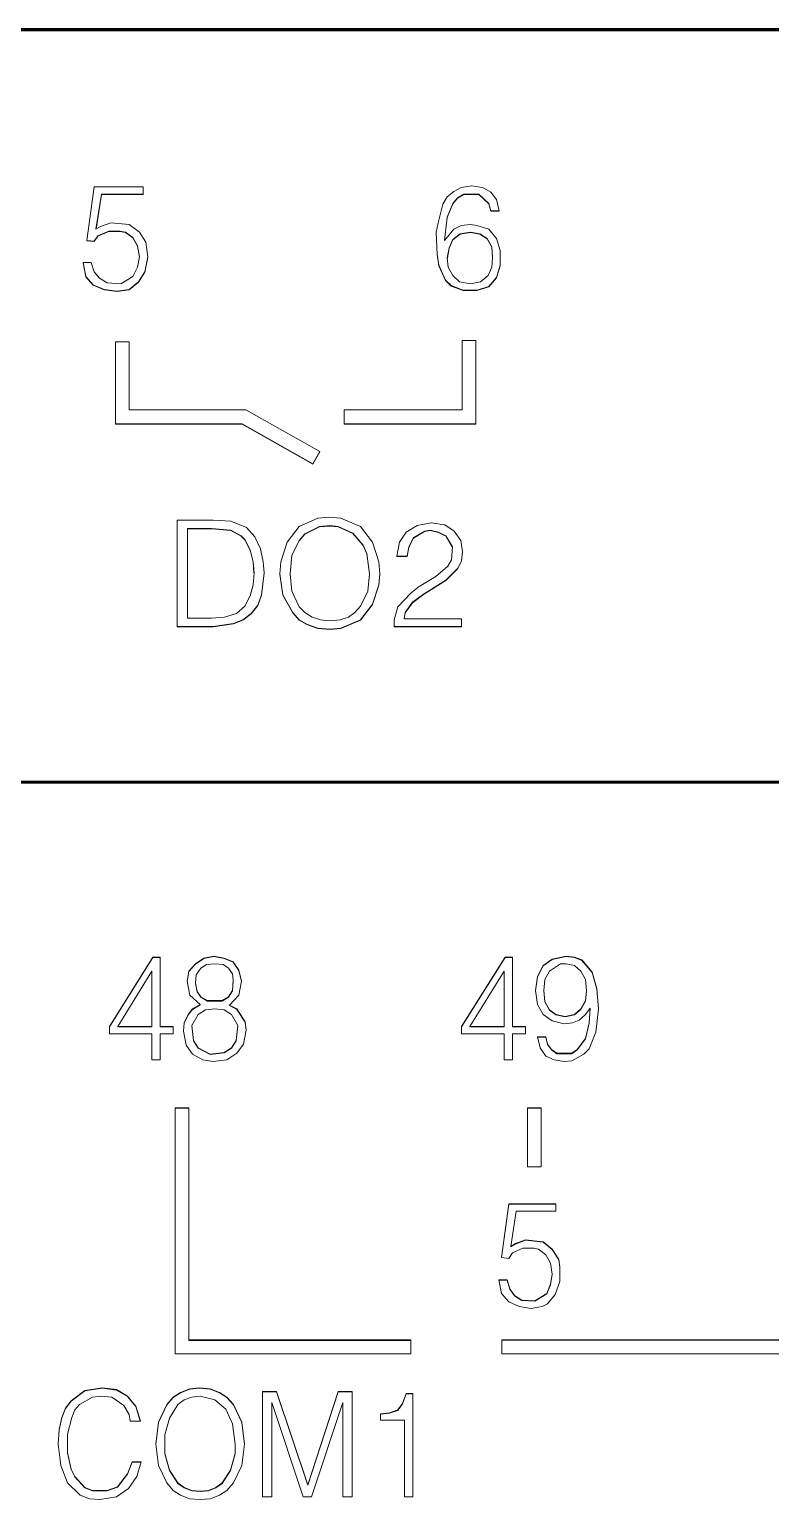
# Model space of a CAD drawing. Header units: millimetres. Extents: x 0 to 53000, y -591 to 24400.
# Drawn here: x 2829.02 to 2839.71, y 2928.66 to 2949.85 of the extents above; entities that cross this region are included whole.
import ezdxf
from ezdxf.enums import TextEntityAlignment as Align

# ---------------------------------------------------------------- set-up
doc = ezdxf.new("R2010")
doc.units = ezdxf.units.MM
doc.linetypes.add('K5LT_BASIC', pattern=[0])
doc.linetypes.add('K5LT_THIN', pattern=[0])
doc.layers.add('Основная', color=7, linetype='Continuous', lineweight=30)
doc.styles.add('текст', font='isocpeui.ttf')

# ---------------------------------------------------------------- blocks, each defined once
blk = doc.blocks.new('Программируемое реле ПР102')
at = {"layer": 'Основная', "linetype": 'K5LT_BASIC', "lineweight": 60}
for p, q in [((116.764, 44.85), (0.236, 44.85)), ((116.764, 44.844), (0.236, 44.844)), ((116.75, 34), (0.25, 34))]:
    blk.add_line(p, q, dxfattribs=at)
at = {"layer": 'Основная', "linetype": 'K5LT_THIN', "lineweight": 18}
for p, q in [((47.22, 42.595), (47.073, 42.569)), ((47.38, 42.569), (47.22, 42.595)), ((41.78, 42.582), (41.673, 41.809)), ((42.487, 42.582), (41.78, 42.582)), ((41.807, 41.969), (41.887, 42.476)), ((41.808, 41.97), (41.887, 42.47)), ((41.887, 42.476), (42.487, 42.476)), ((41.887, 42.47), (41.887, 42.476)), ((41.887, 42.47), (42.487, 42.47)), ((42.487, 42.476), (42.487, 42.582)), ((42.487, 42.47), (42.487, 42.476)), ((46.873, 42.436), (46.807, 42.329)), ((46.967, 42.516), (46.873, 42.436)), ((46.953, 42.342), (47.02, 42.422)), ((46.953, 42.337), (47.02, 42.417)), ((47.073, 42.569), (46.967, 42.516)), ((47.02, 42.422), (47.113, 42.476)), ((47.02, 42.417), (47.113, 42.47)), ((47.02, 42.417), (47.02, 42.422)), ((47.113, 42.47), (47.113, 42.476)), ((47.113, 42.476), (47.327, 42.476)), ((47.113, 42.47), (47.327, 42.47)), ((47.327, 42.47), (47.327, 42.476)), ((47.327, 42.476), (47.473, 42.342)), ((47.327, 42.47), (47.473, 42.337)), ((47.5, 42.502), (47.38, 42.569)), ((47.58, 42.396), (47.5, 42.502)), ((47.62, 42.236), (47.58, 42.396)), ((46.807, 42.329), (46.74, 42.063)), ((46.873, 42.142), (46.953, 42.342)), ((46.873, 42.137), (46.953, 42.337)), ((46.953, 42.337), (46.953, 42.342)), ((47.473, 42.342), (47.5, 42.236)), ((47.473, 42.337), (47.473, 42.342)), ((47.473, 42.337), (47.5, 42.231)), ((47.5, 42.231), (47.5, 42.236)), ((47.5, 42.236), (47.62, 42.236)), ((47.5, 42.231), (47.62, 42.231)), ((47.62, 42.231), (47.62, 42.236)), ((41.873, 42.009), (41.807, 41.969)), ((42.02, 42.063), (41.873, 42.009)), ((42.287, 42.036), (42.02, 42.063)), ((42.433, 41.929), (42.287, 42.036)), ((46.74, 42.063), (46.713, 41.929)), ((46.833, 41.809), (46.873, 42.142)), ((46.967, 41.969), (46.833, 41.809)), ((46.834, 41.81), (46.873, 42.137)), ((46.873, 42.137), (46.873, 42.142)), ((47.073, 42.023), (46.967, 41.969)), ((47.207, 42.036), (47.073, 42.023)), ((47.3, 42.023), (47.207, 42.036)), ((47.473, 41.969), (47.3, 42.023)), ((47.58, 41.836), (47.473, 41.969)), ((41.673, 41.809), (41.78, 41.796)), ((41.673, 41.804), (41.673, 41.809)), ((41.673, 41.804), (41.78, 41.791)), ((41.78, 41.796), (41.833, 41.876)), ((41.78, 41.791), (41.833, 41.871)), ((41.78, 41.791), (41.78, 41.796)), ((41.833, 41.876), (41.993, 41.943)), ((41.833, 41.871), (41.993, 41.937)), ((41.833, 41.871), (41.833, 41.876)), ((41.993, 41.937), (41.993, 41.943)), ((41.993, 41.943), (42.153, 41.943)), ((41.993, 41.937), (42.153, 41.937)), ((42.153, 41.937), (42.153, 41.943)), ((42.153, 41.943), (42.233, 41.929)), ((42.153, 41.937), (42.233, 41.924)), ((42.233, 41.924), (42.233, 41.929)), ((42.233, 41.929), (42.34, 41.849)), ((42.233, 41.924), (42.34, 41.844)), ((42.34, 41.849), (42.407, 41.729)), ((42.34, 41.844), (42.34, 41.849)), ((42.34, 41.844), (42.407, 41.724)), ((42.527, 41.783), (42.433, 41.929)), ((42.553, 41.57), (42.527, 41.783)), ((46.713, 41.929), (46.727, 41.61)), ((46.713, 41.924), (46.713, 41.929)), ((46.713, 41.924), (46.727, 41.604)), ((46.9, 41.703), (46.953, 41.823)), ((46.9, 41.698), (46.953, 41.817)), ((46.953, 41.823), (47.06, 41.903)), ((46.953, 41.817), (47.06, 41.897)), ((46.953, 41.817), (46.953, 41.823)), ((47.06, 41.903), (47.207, 41.929)), ((47.06, 41.897), (47.207, 41.924)), ((47.06, 41.897), (47.06, 41.903)), ((47.207, 41.924), (47.207, 41.929)), ((47.207, 41.929), (47.34, 41.903)), ((47.207, 41.924), (47.34, 41.897)), ((47.34, 41.897), (47.34, 41.903)), ((47.34, 41.903), (47.447, 41.836)), ((47.34, 41.897), (47.447, 41.831)), ((47.447, 41.836), (47.513, 41.716)), ((47.447, 41.831), (47.447, 41.836)), ((47.447, 41.831), (47.513, 41.711)), ((47.633, 41.663), (47.58, 41.836)), ((42.407, 41.724), (42.407, 41.729)), ((42.407, 41.729), (42.433, 41.57)), ((42.407, 41.724), (42.433, 41.567)), ((42.433, 41.57), (42.407, 41.423)), ((42.513, 41.356), (42.553, 41.57)), ((42.513, 41.351), (42.553, 41.564)), ((42.553, 41.564), (42.553, 41.57)), ((46.727, 41.61), (46.753, 41.45)), ((46.727, 41.604), (46.727, 41.61)), ((46.727, 41.604), (46.753, 41.444)), ((46.873, 41.556), (46.9, 41.703)), ((46.887, 41.423), (46.873, 41.556)), ((46.874, 41.553), (46.9, 41.698)), ((46.9, 41.698), (46.9, 41.703)), ((47.513, 41.716), (47.527, 41.556)), ((47.513, 41.711), (47.513, 41.716)), ((47.513, 41.711), (47.526, 41.554)), ((47.527, 41.556), (47.513, 41.423)), ((47.633, 41.45), (47.633, 41.663)), ((41.62, 41.484), (41.62, 41.49)), ((41.74, 41.49), (41.62, 41.49)), ((41.62, 41.49), (41.66, 41.29)), ((41.62, 41.484), (41.66, 41.285)), ((41.78, 41.356), (41.74, 41.49)), ((41.86, 41.263), (41.78, 41.356)), ((42.407, 41.423), (42.34, 41.29)), ((42.42, 41.21), (42.513, 41.356)), ((42.42, 41.205), (42.513, 41.351)), ((42.513, 41.351), (42.513, 41.356)), ((46.753, 41.45), (46.847, 41.237)), ((46.753, 41.444), (46.753, 41.45)), ((46.753, 41.444), (46.847, 41.231)), ((46.953, 41.303), (46.887, 41.423)), ((47.513, 41.423), (47.46, 41.303)), ((47.58, 41.276), (47.633, 41.45)), ((47.58, 41.271), (47.633, 41.444)), ((47.633, 41.444), (47.633, 41.45)), ((41.66, 41.29), (41.767, 41.17)), ((41.66, 41.285), (41.66, 41.29)), ((41.66, 41.285), (41.767, 41.165)), ((41.767, 41.165), (41.767, 41.17)), ((41.767, 41.17), (41.927, 41.103)), ((41.767, 41.165), (41.927, 41.098)), ((41.967, 41.197), (41.86, 41.263)), ((41.927, 41.103), (42.113, 41.077)), ((41.927, 41.098), (41.927, 41.103)), ((42.167, 41.183), (41.967, 41.197)), ((42.113, 41.077), (42.287, 41.103)), ((42.34, 41.29), (42.167, 41.183)), ((42.287, 41.103), (42.42, 41.21)), ((42.287, 41.098), (42.42, 41.205)), ((42.287, 41.098), (42.287, 41.103)), ((42.42, 41.205), (42.42, 41.21)), ((46.847, 41.237), (46.927, 41.157)), ((46.847, 41.231), (46.847, 41.237)), ((46.847, 41.231), (46.927, 41.151)), ((46.927, 41.151), (46.927, 41.157)), ((46.927, 41.157), (47.1, 41.09)), ((46.927, 41.151), (47.1, 41.085)), ((47.047, 41.21), (46.953, 41.303)), ((47.207, 41.183), (47.047, 41.21)), ((47.353, 41.21), (47.207, 41.183)), ((47.3, 41.09), (47.473, 41.143)), ((47.3, 41.085), (47.473, 41.138)), ((47.46, 41.303), (47.353, 41.21)), ((47.473, 41.143), (47.58, 41.276)), ((47.473, 41.138), (47.58, 41.271)), ((47.473, 41.138), (47.473, 41.143)), ((47.58, 41.271), (47.58, 41.276)), ((41.927, 41.098), (42.113, 41.071)), ((42.113, 41.071), (42.287, 41.098)), ((42.113, 41.071), (42.113, 41.077)), ((47.1, 41.09), (47.3, 41.09)), ((47.1, 41.085), (47.1, 41.09)), ((47.1, 41.085), (47.3, 41.085)), ((47.3, 41.085), (47.3, 41.09)), ((42.287, 40.345), (42.087, 40.345)), ((42.087, 40.345), (42.087, 39.166)), ((42.287, 40.345), (42.287, 39.366)), ((47.286, 40.365), (47.086, 40.365)), ((47.086, 40.365), (47.086, 39.366)), ((47.286, 40.365), (47.286, 39.166)), ((42.287, 39.366), (43.97, 39.366)), ((45.033, 38.765), (43.97, 39.366)), ((45.386, 39.366), (47.086, 39.366)), ((45.386, 39.366), (45.386, 39.166)), ((42.087, 39.161), (42.087, 39.166)), ((42.087, 39.166), (43.917, 39.166)), ((42.087, 39.161), (43.917, 39.161)), ((44.934, 38.591), (43.917, 39.166)), ((43.917, 39.161), (43.917, 39.166)), ((44.934, 38.586), (43.917, 39.161)), ((45.386, 39.161), (45.386, 39.166)), ((45.386, 39.166), (47.286, 39.166)), ((45.386, 39.161), (47.286, 39.161)), ((47.286, 39.161), (47.286, 39.166)), ((44.934, 38.591), (45.033, 38.765)), ((44.934, 38.586), (45.033, 38.76)), ((44.934, 38.586), (44.934, 38.591)), ((45.033, 38.76), (45.033, 38.765)), ((43.499, 37.779), (42.979, 37.779)), ((42.979, 37.779), (42.979, 36.247)), ((43.752, 37.765), (43.499, 37.779)), ((43.979, 37.672), (43.752, 37.765)), ((45.006, 37.805), (44.739, 37.685)), ((45.166, 37.819), (45.006, 37.805)), ((45.339, 37.805), (45.166, 37.819)), ((45.619, 37.685), (45.339, 37.805)), ((46.639, 37.739), (46.439, 37.699)), ((46.839, 37.712), (46.639, 37.739)), ((43.126, 36.367), (43.126, 37.659)), ((43.126, 37.659), (43.472, 37.659)), ((43.126, 37.654), (43.472, 37.654)), ((43.472, 37.659), (43.752, 37.632)), ((43.472, 37.654), (43.472, 37.659)), ((43.472, 37.654), (43.752, 37.627)), ((43.752, 37.632), (43.899, 37.552)), ((43.752, 37.627), (43.752, 37.632)), ((43.752, 37.627), (43.899, 37.547)), ((43.899, 37.547), (43.899, 37.552)), ((43.899, 37.552), (43.952, 37.499)), ((43.899, 37.547), (43.952, 37.494)), ((44.099, 37.539), (43.979, 37.672)), ((44.179, 37.366), (44.099, 37.539)), ((44.739, 37.685), (44.566, 37.459)), ((44.739, 37.486), (44.819, 37.579)), ((44.739, 37.48), (44.819, 37.574)), ((44.819, 37.579), (45.032, 37.685)), ((44.819, 37.574), (45.032, 37.68)), ((44.819, 37.574), (44.819, 37.579)), ((45.032, 37.685), (45.179, 37.699)), ((45.032, 37.68), (45.179, 37.693)), ((45.032, 37.68), (45.032, 37.685)), ((45.179, 37.693), (45.179, 37.699)), ((45.179, 37.699), (45.299, 37.685)), ((45.179, 37.693), (45.299, 37.68)), ((45.299, 37.68), (45.299, 37.685)), ((45.299, 37.685), (45.512, 37.592)), ((45.299, 37.68), (45.512, 37.587)), ((45.512, 37.587), (45.512, 37.592)), ((45.512, 37.592), (45.659, 37.419)), ((45.512, 37.587), (45.659, 37.414)), ((45.792, 37.459), (45.619, 37.685)), ((46.279, 37.605), (46.186, 37.459)), ((46.439, 37.699), (46.279, 37.605)), ((46.319, 37.392), (46.386, 37.526)), ((46.319, 37.387), (46.386, 37.52)), ((46.386, 37.526), (46.546, 37.619)), ((46.386, 37.52), (46.546, 37.614)), ((46.386, 37.52), (46.386, 37.526)), ((46.546, 37.619), (46.626, 37.632)), ((46.546, 37.614), (46.626, 37.627)), ((46.546, 37.614), (46.546, 37.619)), ((46.626, 37.627), (46.626, 37.632)), ((46.626, 37.632), (46.746, 37.605)), ((46.626, 37.627), (46.746, 37.6)), ((46.746, 37.605), (46.852, 37.552)), ((46.746, 37.6), (46.746, 37.605)), ((46.746, 37.6), (46.852, 37.547)), ((46.972, 37.619), (46.839, 37.712)), ((46.852, 37.547), (46.852, 37.552)), ((46.852, 37.552), (46.946, 37.392)), ((46.852, 37.547), (46.945, 37.388)), ((47.066, 37.486), (46.972, 37.619)), ((43.952, 37.499), (44.032, 37.352)), ((43.952, 37.494), (43.952, 37.499)), ((43.952, 37.494), (44.032, 37.347)), ((44.032, 37.347), (44.032, 37.352)), ((44.032, 37.352), (44.072, 37.179)), ((44.032, 37.347), (44.072, 37.174)), ((44.219, 37.179), (44.179, 37.366)), ((44.566, 37.459), (44.472, 37.179)), ((44.632, 37.273), (44.739, 37.486)), ((44.632, 37.267), (44.739, 37.48)), ((44.739, 37.48), (44.739, 37.486)), ((45.659, 37.419), (45.712, 37.299)), ((45.659, 37.414), (45.659, 37.419)), ((45.659, 37.414), (45.712, 37.294)), ((45.712, 37.294), (45.712, 37.299)), ((45.712, 37.299), (45.752, 37.006)), ((45.712, 37.294), (45.752, 37.003)), ((45.886, 37.179), (45.792, 37.459)), ((46.186, 37.459), (46.146, 37.259)), ((46.292, 37.259), (46.319, 37.392)), ((46.292, 37.254), (46.319, 37.387)), ((46.319, 37.387), (46.319, 37.392)), ((46.946, 37.392), (46.932, 37.206)), ((47.092, 37.326), (47.066, 37.486)), ((47.079, 37.193), (47.092, 37.326)), ((47.079, 37.187), (47.092, 37.321)), ((47.092, 37.321), (47.092, 37.326)), ((44.072, 37.174), (44.072, 37.179)), ((44.072, 37.179), (44.086, 37.02)), ((44.072, 37.174), (44.085, 37.017)), ((44.232, 37.02), (44.219, 37.179)), ((44.472, 37.179), (44.459, 37.006)), ((44.606, 37.006), (44.632, 37.273)), ((44.606, 37.004), (44.632, 37.267)), ((44.632, 37.267), (44.632, 37.273)), ((45.899, 37.006), (45.886, 37.179)), ((46.146, 37.259), (46.292, 37.259)), ((46.146, 37.254), (46.146, 37.259)), ((46.146, 37.254), (46.292, 37.254)), ((46.292, 37.254), (46.292, 37.259)), ((46.879, 37.113), (46.706, 36.966)), ((46.852, 36.913), (47.026, 37.086)), ((46.852, 36.908), (47.026, 37.081)), ((46.932, 37.206), (46.879, 37.113)), ((47.026, 37.086), (47.079, 37.193)), ((47.026, 37.081), (47.079, 37.187)), ((47.026, 37.081), (47.026, 37.086)), ((47.079, 37.187), (47.079, 37.193)), ((44.086, 37.02), (44.072, 36.847)), ((44.192, 36.7), (44.232, 37.02)), ((44.192, 36.695), (44.232, 37.014)), ((44.232, 37.014), (44.232, 37.02)), ((44.459, 37.006), (44.499, 36.7)), ((44.459, 37.001), (44.459, 37.006)), ((44.459, 37.001), (44.499, 36.695)), ((44.632, 36.753), (44.606, 37.006)), ((45.752, 37.006), (45.726, 36.753)), ((45.886, 36.847), (45.899, 37.006)), ((45.886, 36.841), (45.899, 37.001)), ((45.899, 37.001), (45.899, 37.006)), ((46.706, 36.966), (46.466, 36.82)), ((46.532, 36.713), (46.852, 36.913)), ((46.532, 36.708), (46.852, 36.908)), ((46.852, 36.908), (46.852, 36.913)), ((44.032, 36.687), (43.952, 36.54)), ((44.072, 36.847), (44.032, 36.687)), ((44.139, 36.554), (44.192, 36.7)), ((44.139, 36.548), (44.192, 36.695)), ((44.192, 36.695), (44.192, 36.7)), ((44.499, 36.695), (44.499, 36.7)), ((44.499, 36.7), (44.646, 36.447)), ((44.499, 36.695), (44.646, 36.442)), ((44.739, 36.527), (44.632, 36.753)), ((45.726, 36.753), (45.619, 36.54)), ((45.792, 36.567), (45.886, 36.847)), ((45.792, 36.562), (45.886, 36.841)), ((45.886, 36.841), (45.886, 36.847)), ((46.346, 36.727), (46.159, 36.527)), ((46.466, 36.82), (46.346, 36.727)), ((46.372, 36.594), (46.532, 36.713)), ((46.372, 36.588), (46.532, 36.708)), ((46.532, 36.708), (46.532, 36.713)), ((43.952, 36.54), (43.832, 36.434)), ((44.046, 36.434), (44.139, 36.554)), ((44.046, 36.429), (44.139, 36.548)), ((44.139, 36.548), (44.139, 36.554)), ((44.646, 36.442), (44.646, 36.447)), ((44.646, 36.447), (44.739, 36.341)), ((44.646, 36.442), (44.739, 36.335)), ((44.819, 36.447), (44.739, 36.527)), ((44.926, 36.38), (44.819, 36.447)), ((45.539, 36.447), (45.446, 36.38)), ((45.619, 36.54), (45.539, 36.447)), ((45.619, 36.341), (45.792, 36.567)), ((45.619, 36.335), (45.792, 36.562)), ((45.792, 36.562), (45.792, 36.567)), ((46.159, 36.527), (46.106, 36.341)), ((46.252, 36.354), (46.266, 36.447)), ((46.253, 36.354), (46.266, 36.442)), ((46.266, 36.447), (46.372, 36.594)), ((46.266, 36.442), (46.372, 36.588)), ((46.266, 36.442), (46.266, 36.447)), ((46.372, 36.588), (46.372, 36.594)), ((42.979, 36.247), (43.499, 36.247)), ((42.979, 36.242), (42.979, 36.247)), ((42.979, 36.242), (43.499, 36.242)), ((43.472, 36.367), (43.126, 36.367)), ((43.659, 36.38), (43.472, 36.367)), ((43.499, 36.247), (43.792, 36.287)), ((43.499, 36.242), (43.792, 36.282)), ((43.499, 36.242), (43.499, 36.247)), ((43.832, 36.434), (43.659, 36.38)), ((43.792, 36.287), (43.926, 36.341)), ((43.792, 36.282), (43.926, 36.335)), ((43.792, 36.282), (43.792, 36.287)), ((43.926, 36.341), (44.046, 36.434)), ((43.926, 36.335), (44.046, 36.429)), ((43.926, 36.335), (43.926, 36.341)), ((44.046, 36.429), (44.046, 36.434)), ((44.739, 36.335), (44.739, 36.341)), ((44.739, 36.341), (44.859, 36.274)), ((44.739, 36.335), (44.859, 36.269)), ((44.859, 36.274), (45.006, 36.221)), ((44.859, 36.269), (44.859, 36.274)), ((44.859, 36.269), (45.006, 36.215)), ((45.046, 36.341), (44.926, 36.38)), ((45.179, 36.327), (45.046, 36.341)), ((45.326, 36.341), (45.179, 36.327)), ((45.446, 36.38), (45.326, 36.341)), ((45.339, 36.221), (45.619, 36.341)), ((45.339, 36.215), (45.619, 36.335)), ((45.619, 36.335), (45.619, 36.341)), ((46.106, 36.341), (46.106, 36.247)), ((46.106, 36.247), (47.079, 36.247)), ((46.106, 36.242), (46.106, 36.247)), ((46.106, 36.242), (47.079, 36.242)), ((47.079, 36.354), (46.252, 36.354)), ((47.079, 36.247), (47.079, 36.354)), ((47.079, 36.242), (47.079, 36.247)), ((45.006, 36.215), (45.006, 36.221)), ((45.006, 36.221), (45.179, 36.207)), ((45.006, 36.215), (45.179, 36.202)), ((45.179, 36.207), (45.339, 36.221)), ((45.179, 36.202), (45.339, 36.215)), ((45.179, 36.202), (45.179, 36.207)), ((45.339, 36.215), (45.339, 36.221)), ((42.627, 31.479), (42, 30.481)), ((42.627, 31.474), (42, 30.475)), ((42.734, 31.479), (42.627, 31.479)), ((42.627, 31.474), (42.627, 31.479)), ((42.734, 31.474), (42.627, 31.474)), ((42.734, 30.481), (42.734, 31.479)), ((43.24, 31.386), (43.147, 31.28)), ((43.24, 31.381), (43.147, 31.274)), ((43.36, 31.466), (43.24, 31.386)), ((43.36, 31.461), (43.24, 31.381)), ((43.24, 31.381), (43.24, 31.386)), ((43.32, 31.319), (43.4, 31.373)), ((43.507, 31.493), (43.36, 31.466)), ((43.507, 31.487), (43.36, 31.461)), ((43.36, 31.461), (43.36, 31.466)), ((43.4, 31.373), (43.52, 31.386)), ((43.654, 31.466), (43.507, 31.493)), ((43.507, 31.487), (43.507, 31.493)), ((43.654, 31.461), (43.507, 31.487)), ((43.52, 31.386), (43.64, 31.373)), ((43.64, 31.373), (43.72, 31.319)), ((43.787, 31.413), (43.654, 31.466)), ((43.654, 31.461), (43.654, 31.466)), ((43.787, 31.407), (43.654, 31.461)), ((43.867, 31.293), (43.787, 31.413)), ((43.787, 31.407), (43.787, 31.413)), ((43.867, 31.288), (43.787, 31.407)), ((47.707, 31.479), (47.08, 30.481)), ((47.707, 31.474), (47.08, 30.475)), ((47.707, 31.474), (47.707, 31.479)), ((47.814, 31.479), (47.707, 31.479)), ((47.814, 31.474), (47.707, 31.474)), ((47.814, 30.481), (47.814, 31.479)), ((48.254, 31.359), (48.174, 31.2)), ((48.387, 31.453), (48.254, 31.359)), ((48.387, 31.447), (48.254, 31.354)), ((48.254, 31.354), (48.254, 31.359)), ((48.347, 31.28), (48.507, 31.386)), ((48.587, 31.493), (48.387, 31.453)), ((48.587, 31.487), (48.387, 31.447)), ((48.387, 31.447), (48.387, 31.453)), ((48.507, 31.386), (48.587, 31.386)), ((48.707, 31.479), (48.587, 31.493)), ((48.587, 31.487), (48.587, 31.493)), ((48.707, 31.474), (48.587, 31.487)), ((48.587, 31.386), (48.707, 31.359)), ((48.707, 31.474), (48.707, 31.479)), ((48.814, 31.439), (48.707, 31.479)), ((48.814, 31.434), (48.707, 31.474)), ((48.707, 31.359), (48.8, 31.28)), ((48.96, 31.266), (48.814, 31.439)), ((48.814, 31.434), (48.814, 31.439)), ((48.96, 31.261), (48.814, 31.434)), ((42.12, 30.481), (42.614, 31.28)), ((42.614, 31.28), (42.614, 30.481)), ((43.147, 31.28), (43.12, 31.133)), ((43.147, 31.274), (43.121, 31.131)), ((43.147, 31.274), (43.147, 31.28)), ((43.24, 31.106), (43.254, 31.226)), ((43.254, 31.226), (43.32, 31.319)), ((43.72, 31.319), (43.774, 31.24)), ((43.774, 31.24), (43.787, 31.146)), ((43.787, 31.146), (43.774, 31)), ((43.787, 31.141), (43.787, 31.146)), ((43.907, 31.133), (43.867, 31.293)), ((43.867, 31.288), (43.867, 31.293)), ((43.906, 31.13), (43.867, 31.288)), ((47.2, 30.481), (47.694, 31.28)), ((47.694, 31.28), (47.694, 30.481)), ((48.174, 31.2), (48.147, 31)), ((48.174, 31.194), (48.147, 30.997)), ((48.254, 31.354), (48.174, 31.194)), ((48.174, 31.194), (48.174, 31.2)), ((48.267, 31), (48.28, 31.16)), ((48.28, 31.16), (48.347, 31.28)), ((48.8, 31.28), (48.867, 31.16)), ((48.867, 31.16), (48.88, 31)), ((48.96, 31.261), (48.96, 31.266)), ((49.027, 31.027), (48.96, 31.266)), ((49.027, 31.021), (48.96, 31.261)), ((43.12, 31.133), (43.16, 30.933)), ((43.16, 30.933), (43.307, 30.8)), ((43.267, 30.987), (43.24, 31.106)), ((43.24, 31.101), (43.24, 31.106)), ((43.267, 30.981), (43.24, 31.101)), ((43.32, 30.907), (43.267, 30.987)), ((43.267, 30.981), (43.267, 30.987)), ((43.32, 30.901), (43.267, 30.981)), ((43.774, 31), (43.72, 30.907)), ((43.774, 30.995), (43.72, 30.901)), ((43.734, 30.787), (43.867, 30.933)), ((43.787, 31.141), (43.774, 30.995)), ((43.774, 30.995), (43.774, 31)), ((43.867, 30.933), (43.907, 31.133)), ((48.147, 31), (48.174, 30.8)), ((48.267, 30.995), (48.267, 31)), ((48.28, 30.84), (48.267, 31)), ((48.28, 30.835), (48.267, 30.995)), ((48.88, 31), (48.867, 30.853)), ((48.88, 30.995), (48.867, 30.848)), ((48.88, 30.995), (48.88, 31)), ((49.054, 30.734), (49.027, 31.027)), ((49.027, 31.021), (49.027, 31.027)), ((49.053, 30.731), (49.027, 31.021)), ((43.2, 30.734), (43.134, 30.654)), ((43.2, 30.728), (43.134, 30.648)), ((43.307, 30.8), (43.2, 30.734)), ((43.307, 30.795), (43.2, 30.728)), ((43.2, 30.728), (43.2, 30.734)), ((43.307, 30.795), (43.307, 30.8)), ((43.414, 30.853), (43.32, 30.907)), ((43.32, 30.901), (43.32, 30.907)), ((43.414, 30.848), (43.32, 30.901)), ((43.387, 30.72), (43.52, 30.734)), ((43.414, 30.848), (43.414, 30.853)), ((43.627, 30.853), (43.414, 30.853)), ((43.627, 30.848), (43.414, 30.848)), ((43.52, 30.734), (43.654, 30.72)), ((43.72, 30.907), (43.627, 30.853)), ((43.72, 30.901), (43.627, 30.848)), ((43.627, 30.848), (43.627, 30.853)), ((43.72, 30.901), (43.72, 30.907)), ((43.734, 30.782), (43.734, 30.787)), ((43.84, 30.734), (43.734, 30.787)), ((43.84, 30.728), (43.734, 30.782)), ((43.96, 30.547), (43.84, 30.734)), ((43.84, 30.728), (43.84, 30.734)), ((43.96, 30.542), (43.84, 30.728)), ((48.174, 30.8), (48.254, 30.654)), ((48.347, 30.72), (48.28, 30.84)), ((48.28, 30.835), (48.28, 30.84)), ((48.347, 30.715), (48.28, 30.835)), ((48.8, 30.734), (48.707, 30.654)), ((48.8, 30.728), (48.707, 30.648)), ((48.867, 30.853), (48.8, 30.734)), ((48.867, 30.848), (48.8, 30.728)), ((48.8, 30.728), (48.8, 30.734)), ((48.867, 30.848), (48.867, 30.853)), ((48.867, 30.654), (48.934, 30.747)), ((48.934, 30.747), (48.92, 30.534)), ((48.934, 30.742), (48.92, 30.529)), ((48.934, 30.742), (48.934, 30.747)), ((49.014, 30.401), (49.054, 30.734)), ((43.08, 30.534), (43.067, 30.414)), ((43.08, 30.529), (43.067, 30.412)), ((43.134, 30.654), (43.08, 30.534)), ((43.134, 30.648), (43.08, 30.529)), ((43.08, 30.529), (43.08, 30.534)), ((43.134, 30.648), (43.134, 30.654)), ((43.187, 30.494), (43.28, 30.654)), ((43.28, 30.654), (43.387, 30.72)), ((43.654, 30.72), (43.76, 30.654)), ((43.76, 30.654), (43.854, 30.494)), ((43.974, 30.427), (43.96, 30.547)), ((43.96, 30.542), (43.96, 30.547)), ((43.973, 30.425), (43.96, 30.542)), ((48.254, 30.654), (48.387, 30.56)), ((48.44, 30.654), (48.347, 30.72)), ((48.347, 30.715), (48.347, 30.72)), ((48.44, 30.648), (48.347, 30.715)), ((48.387, 30.56), (48.56, 30.521)), ((48.574, 30.627), (48.44, 30.654)), ((48.44, 30.648), (48.44, 30.654)), ((48.574, 30.622), (48.44, 30.648)), ((48.56, 30.521), (48.68, 30.534)), ((48.707, 30.654), (48.574, 30.627)), ((48.707, 30.648), (48.574, 30.622)), ((48.574, 30.622), (48.574, 30.627)), ((48.68, 30.534), (48.774, 30.574)), ((48.707, 30.648), (48.707, 30.654)), ((48.774, 30.574), (48.867, 30.654)), ((48.92, 30.534), (48.867, 30.308)), ((48.92, 30.529), (48.867, 30.302)), ((48.92, 30.529), (48.92, 30.534)), ((42, 30.481), (42, 30.374)), ((42, 30.374), (42.614, 30.374)), ((42.12, 30.475), (42.12, 30.481)), ((42.614, 30.481), (42.12, 30.481)), ((42.614, 30.475), (42.12, 30.475)), ((42.614, 30.475), (42.614, 30.481)), ((42.614, 30.374), (42.614, 30.001)), ((42.92, 30.481), (42.734, 30.481)), ((42.734, 30.475), (42.734, 30.481)), ((42.92, 30.475), (42.734, 30.475)), ((42.734, 30.374), (42.92, 30.374)), ((42.734, 30.001), (42.734, 30.374)), ((42.92, 30.374), (42.92, 30.481)), ((43.067, 30.414), (43.107, 30.214)), ((43.187, 30.489), (43.187, 30.494)), ((43.214, 30.281), (43.187, 30.494)), ((43.214, 30.276), (43.187, 30.489)), ((43.854, 30.494), (43.827, 30.281)), ((43.854, 30.489), (43.827, 30.276)), ((43.854, 30.489), (43.854, 30.494)), ((43.934, 30.228), (43.974, 30.427)), ((47.08, 30.481), (47.08, 30.374)), ((47.08, 30.374), (47.694, 30.374)), ((47.694, 30.481), (47.2, 30.481)), ((47.2, 30.475), (47.2, 30.481)), ((47.694, 30.475), (47.2, 30.475)), ((47.694, 30.475), (47.694, 30.481)), ((47.694, 30.374), (47.694, 30.001)), ((48, 30.481), (47.814, 30.481)), ((47.814, 30.475), (47.814, 30.481)), ((48, 30.475), (47.814, 30.475)), ((47.814, 30.001), (47.814, 30.374)), ((47.814, 30.374), (48, 30.374)), ((48, 30.374), (48, 30.481)), ((48.294, 30.334), (48.174, 30.334)), ((48.174, 30.334), (48.214, 30.174)), ((48.294, 30.329), (48.175, 30.329)), ((48.32, 30.228), (48.294, 30.334)), ((48.294, 30.329), (48.294, 30.334)), ((48.32, 30.222), (48.294, 30.329)), ((48.867, 30.308), (48.747, 30.148)), ((48.867, 30.302), (48.747, 30.142)), ((48.867, 30.302), (48.867, 30.308)), ((48.92, 30.161), (49.014, 30.401)), ((43.107, 30.214), (43.2, 30.081)), ((43.28, 30.174), (43.214, 30.281)), ((43.214, 30.276), (43.214, 30.281)), ((43.28, 30.169), (43.214, 30.276)), ((43.28, 30.169), (43.28, 30.174)), ((43.454, 30.081), (43.28, 30.174)), ((43.454, 30.076), (43.28, 30.169)), ((43.654, 30.108), (43.454, 30.081)), ((43.654, 30.103), (43.454, 30.076)), ((43.76, 30.174), (43.654, 30.108)), ((43.76, 30.169), (43.654, 30.103)), ((43.654, 30.103), (43.654, 30.108)), ((43.694, 30.001), (43.84, 30.094)), ((43.827, 30.281), (43.76, 30.174)), ((43.827, 30.276), (43.76, 30.169)), ((43.76, 30.169), (43.76, 30.174)), ((43.827, 30.276), (43.827, 30.281)), ((43.84, 30.094), (43.934, 30.228)), ((48.214, 30.174), (48.294, 30.055)), ((48.374, 30.148), (48.32, 30.228)), ((48.32, 30.222), (48.32, 30.228)), ((48.374, 30.142), (48.32, 30.222)), ((48.454, 30.094), (48.374, 30.148)), ((48.374, 30.142), (48.374, 30.148)), ((48.454, 30.089), (48.374, 30.142)), ((48.454, 30.089), (48.454, 30.094)), ((48.667, 30.094), (48.454, 30.094)), ((48.667, 30.089), (48.454, 30.089)), ((48.747, 30.148), (48.667, 30.094)), ((48.747, 30.142), (48.667, 30.089)), ((48.667, 30.089), (48.667, 30.094)), ((48.747, 30.142), (48.747, 30.148)), ((48.84, 30.081), (48.92, 30.161)), ((42.614, 30.001), (42.734, 30.001)), ((43.2, 30.081), (43.347, 30.001)), ((43.347, 30.001), (43.494, 29.975)), ((43.454, 30.076), (43.454, 30.081)), ((43.494, 29.975), (43.694, 30.001)), ((47.694, 30.001), (47.814, 30.001)), ((48.294, 30.055), (48.414, 30.001)), ((48.414, 30.001), (48.56, 29.975)), ((48.56, 29.975), (48.667, 29.988)), ((48.667, 29.988), (48.84, 30.081)), ((42.947, 29.309), (43.147, 29.309)), ((42.947, 29.309), (42.947, 25.764)), ((42.947, 29.304), (43.147, 29.304)), ((43.147, 25.964), (43.147, 29.309)), ((48.027, 29.309), (48.227, 29.309)), ((48.027, 28.46), (48.027, 29.309)), ((48.027, 29.304), (48.227, 29.304)), ((48.227, 29.309), (48.227, 28.46)), ((48.227, 28.46), (48.027, 28.46)), ((47.76, 27.924), (47.654, 27.152)), ((47.76, 27.919), (47.654, 27.152)), ((47.76, 27.919), (47.76, 27.924)), ((48.44, 27.924), (47.76, 27.924)), ((48.44, 27.919), (47.76, 27.919)), ((47.787, 27.312), (47.867, 27.818)), ((47.867, 27.818), (48.44, 27.818)), ((48.44, 27.818), (48.44, 27.924)), ((47.854, 27.352), (47.787, 27.312)), ((47.854, 27.346), (47.787, 27.306)), ((48, 27.405), (47.854, 27.352)), ((48, 27.4), (47.854, 27.346)), ((47.854, 27.346), (47.854, 27.352)), ((48.254, 27.378), (48, 27.405)), ((48, 27.4), (48, 27.405)), ((48.254, 27.373), (48, 27.4)), ((48.254, 27.373), (48.254, 27.378)), ((48.387, 27.272), (48.254, 27.378)), ((48.387, 27.266), (48.254, 27.373)), ((47.654, 27.152), (47.76, 27.139)), ((47.76, 27.139), (47.814, 27.218)), ((47.787, 27.306), (47.787, 27.312)), ((47.814, 27.218), (47.96, 27.285)), ((47.96, 27.285), (48.12, 27.285)), ((48.12, 27.285), (48.187, 27.272)), ((48.187, 27.272), (48.294, 27.192)), ((48.294, 27.192), (48.36, 27.072)), ((48.387, 27.266), (48.387, 27.272)), ((48.48, 27.125), (48.387, 27.272)), ((48.48, 27.12), (48.387, 27.266)), ((48.494, 27.019), (48.48, 27.125)), ((48.48, 27.12), (48.48, 27.125)), ((48.494, 27.013), (48.48, 27.12)), ((48.36, 27.072), (48.387, 26.912)), ((48.387, 26.912), (48.36, 26.766)), ((48.387, 26.907), (48.387, 26.912)), ((48.494, 26.806), (48.494, 27.019)), ((47.614, 26.832), (47.654, 26.633)), ((47.734, 26.832), (47.614, 26.832)), ((47.734, 26.827), (47.615, 26.827)), ((47.734, 26.827), (47.734, 26.832)), ((47.774, 26.699), (47.734, 26.832)), ((47.774, 26.694), (47.734, 26.827)), ((47.84, 26.606), (47.774, 26.699)), ((47.774, 26.694), (47.774, 26.699)), ((48.36, 26.766), (48.307, 26.633)), ((48.36, 26.76), (48.307, 26.627)), ((48.387, 26.907), (48.36, 26.76)), ((48.36, 26.76), (48.36, 26.766)), ((48.427, 26.619), (48.494, 26.806)), ((47.654, 26.633), (47.76, 26.513)), ((47.76, 26.513), (47.907, 26.446)), ((47.84, 26.601), (47.774, 26.694)), ((47.947, 26.539), (47.84, 26.606)), ((47.84, 26.601), (47.84, 26.606)), ((47.947, 26.534), (47.84, 26.601)), ((48.134, 26.526), (47.947, 26.539)), ((47.947, 26.534), (47.947, 26.539)), ((48.134, 26.521), (47.947, 26.534)), ((48.307, 26.633), (48.134, 26.526)), ((48.307, 26.627), (48.134, 26.521)), ((48.134, 26.521), (48.134, 26.526)), ((48.24, 26.446), (48.32, 26.486)), ((48.307, 26.627), (48.307, 26.633)), ((48.32, 26.486), (48.427, 26.619)), ((47.907, 26.446), (48.08, 26.419)), ((48.08, 26.419), (48.24, 26.446)), ((43.147, 25.958), (43.147, 25.964)), ((43.147, 25.964), (46.347, 25.964)), ((43.147, 25.958), (46.347, 25.958)), ((46.347, 25.964), (46.347, 25.764)), ((47.657, 25.964), (47.657, 25.764)), ((47.657, 25.964), (64.577, 25.964)), ((47.657, 25.959), (64.577, 25.959)), ((42.947, 25.764), (46.347, 25.764)), ((47.657, 25.764), (64.777, 25.764)), ((41.648, 25.234), (41.448, 25.088)), ((41.648, 25.229), (41.448, 25.082)), ((41.901, 25.274), (41.648, 25.234)), ((41.901, 25.269), (41.648, 25.229)), ((41.648, 25.229), (41.648, 25.234)), ((42.101, 25.248), (41.901, 25.274)), ((41.901, 25.269), (41.901, 25.274)), ((42.101, 25.242), (41.901, 25.269)), ((42.261, 25.154), (42.101, 25.248)), ((42.101, 25.242), (42.101, 25.248)), ((42.261, 25.149), (42.101, 25.242)), ((43.161, 25.261), (43.028, 25.208)), ((43.161, 25.256), (43.028, 25.202)), ((43.295, 25.274), (43.161, 25.261)), ((43.295, 25.269), (43.161, 25.256)), ((43.161, 25.256), (43.161, 25.261)), ((43.455, 25.261), (43.295, 25.274)), ((43.295, 25.269), (43.295, 25.274)), ((43.455, 25.256), (43.295, 25.269)), ((43.588, 25.208), (43.455, 25.261)), ((43.455, 25.256), (43.455, 25.261)), ((43.588, 25.202), (43.455, 25.256)), ((44.208, 25.221), (44.208, 23.703)), ((44.408, 25.221), (44.208, 25.221)), ((44.408, 25.216), (44.208, 25.216)), ((44.861, 23.876), (44.408, 25.221)), ((44.408, 25.216), (44.408, 25.221)), ((44.861, 23.871), (44.408, 25.216)), ((45.301, 25.221), (44.861, 23.876)), ((45.301, 25.216), (44.861, 23.871)), ((45.501, 25.221), (45.301, 25.221)), ((45.301, 25.216), (45.301, 25.221)), ((45.501, 25.216), (45.301, 25.216)), ((45.501, 23.703), (45.501, 25.221)), ((41.448, 25.088), (41.368, 24.981)), ((41.448, 25.082), (41.368, 24.976)), ((41.448, 25.082), (41.448, 25.088)), ((41.501, 24.955), (41.568, 25.034)), ((41.568, 25.034), (41.755, 25.141)), ((41.755, 25.141), (41.875, 25.154)), ((41.875, 25.154), (42.035, 25.141)), ((42.035, 25.141), (42.208, 25.021)), ((42.208, 25.021), (42.288, 24.888)), ((42.381, 25.008), (42.261, 25.154)), ((42.261, 25.149), (42.261, 25.154)), ((42.381, 25.003), (42.261, 25.149)), ((42.448, 24.795), (42.381, 25.008)), ((42.381, 25.003), (42.381, 25.008)), ((42.446, 24.795), (42.381, 25.003)), ((42.828, 25.034), (42.708, 24.781)), ((42.828, 25.029), (42.708, 24.776)), ((42.921, 25.141), (42.828, 25.034)), ((42.921, 25.136), (42.828, 25.029)), ((42.828, 25.029), (42.828, 25.034)), ((42.868, 24.835), (42.988, 25.034)), ((43.028, 25.208), (42.921, 25.141)), ((43.028, 25.202), (42.921, 25.136)), ((42.921, 25.136), (42.921, 25.141)), ((42.988, 25.034), (43.081, 25.101)), ((43.028, 25.202), (43.028, 25.208)), ((43.081, 25.101), (43.188, 25.141)), ((43.188, 25.141), (43.308, 25.154)), ((43.308, 25.154), (43.521, 25.101)), ((43.521, 25.101), (43.681, 24.968)), ((43.588, 25.202), (43.588, 25.208)), ((43.695, 25.141), (43.588, 25.208)), ((43.695, 25.136), (43.588, 25.202)), ((43.695, 25.136), (43.695, 25.141)), ((43.788, 25.034), (43.695, 25.141)), ((43.788, 25.029), (43.695, 25.136)), ((43.788, 25.029), (43.788, 25.034)), ((43.908, 24.781), (43.788, 25.034)), ((43.908, 24.776), (43.788, 25.029)), ((44.341, 25.061), (44.795, 23.703)), ((44.341, 23.703), (44.341, 25.061)), ((44.915, 23.703), (45.368, 25.061)), ((45.368, 25.061), (45.368, 23.703)), ((46.228, 25.048), (46.161, 24.955)), ((46.228, 25.043), (46.161, 24.949)), ((46.281, 25.194), (46.228, 25.048)), ((46.281, 25.189), (46.228, 25.043)), ((46.228, 25.043), (46.228, 25.048)), ((46.281, 25.189), (46.281, 25.194)), ((46.375, 25.194), (46.281, 25.194)), ((46.375, 25.189), (46.281, 25.189)), ((46.375, 23.703), (46.375, 25.194)), ((41.315, 24.848), (41.275, 24.675)), ((41.315, 24.843), (41.275, 24.67)), ((41.368, 24.981), (41.315, 24.848)), ((41.368, 24.976), (41.315, 24.843)), ((41.315, 24.843), (41.315, 24.848)), ((41.368, 24.976), (41.368, 24.981)), ((41.395, 24.608), (41.461, 24.848)), ((41.461, 24.848), (41.501, 24.955)), ((42.288, 24.888), (42.301, 24.795)), ((42.301, 24.795), (42.448, 24.795)), ((42.801, 24.595), (42.868, 24.835)), ((43.681, 24.968), (43.775, 24.755)), ((46.041, 24.915), (45.908, 24.901)), ((46.041, 24.909), (45.908, 24.896)), ((45.908, 24.901), (45.908, 24.808)), ((45.908, 24.808), (46.255, 24.808)), ((46.161, 24.955), (46.041, 24.915)), ((46.161, 24.949), (46.041, 24.909)), ((46.041, 24.909), (46.041, 24.915)), ((46.161, 24.949), (46.161, 24.955)), ((46.255, 24.808), (46.255, 23.703)), ((41.275, 24.675), (41.261, 24.462)), ((41.275, 24.67), (41.262, 24.46)), ((41.275, 24.67), (41.275, 24.675)), ((41.395, 24.342), (41.395, 24.608)), ((42.708, 24.781), (42.668, 24.462)), ((42.708, 24.776), (42.668, 24.459)), ((42.708, 24.776), (42.708, 24.781)), ((42.801, 24.329), (42.801, 24.595)), ((43.775, 24.755), (43.815, 24.462)), ((43.908, 24.776), (43.908, 24.781)), ((43.948, 24.462), (43.908, 24.781)), ((43.948, 24.459), (43.908, 24.776)), ((41.261, 24.462), (41.301, 24.156)), ((42.668, 24.462), (42.708, 24.156)), ((43.815, 24.462), (43.815, 24.329)), ((43.908, 24.156), (43.948, 24.462)), ((41.301, 24.156), (41.395, 23.903)), ((41.448, 24.102), (41.395, 24.342)), ((41.395, 24.337), (41.395, 24.342)), ((41.448, 24.097), (41.395, 24.337)), ((42.328, 24.209), (42.261, 24.036)), ((42.328, 24.204), (42.261, 24.031)), ((42.328, 24.204), (42.328, 24.209)), ((42.461, 24.209), (42.328, 24.209)), ((42.46, 24.204), (42.328, 24.204)), ((42.395, 23.996), (42.461, 24.209)), ((42.708, 24.156), (42.828, 23.903)), ((42.868, 24.089), (42.801, 24.329)), ((42.801, 24.323), (42.801, 24.329)), ((42.868, 24.084), (42.801, 24.323)), ((43.815, 24.329), (43.748, 24.089)), ((43.815, 24.323), (43.748, 24.084)), ((43.788, 23.903), (43.908, 24.156)), ((43.815, 24.323), (43.815, 24.329)), ((41.448, 24.097), (41.448, 24.102)), ((41.501, 23.996), (41.448, 24.102)), ((41.501, 23.991), (41.448, 24.097)), ((41.648, 23.836), (41.501, 23.996)), ((41.501, 23.991), (41.501, 23.996)), ((41.648, 23.831), (41.501, 23.991)), ((42.261, 24.036), (42.115, 23.849)), ((42.261, 24.031), (42.115, 23.844)), ((42.261, 24.031), (42.261, 24.036)), ((42.275, 23.823), (42.395, 23.996)), ((42.988, 23.903), (42.868, 24.089)), ((42.868, 24.084), (42.868, 24.089)), ((42.988, 23.897), (42.868, 24.084)), ((43.748, 24.089), (43.628, 23.903)), ((43.748, 24.084), (43.628, 23.897)), ((43.748, 24.084), (43.748, 24.089)), ((41.395, 23.903), (41.581, 23.729)), ((41.581, 23.729), (41.715, 23.676)), ((41.648, 23.831), (41.648, 23.836)), ((41.755, 23.796), (41.648, 23.836)), ((41.755, 23.791), (41.648, 23.831)), ((41.755, 23.791), (41.755, 23.796)), ((41.968, 23.796), (41.755, 23.796)), ((41.968, 23.791), (41.755, 23.791)), ((42.115, 23.849), (41.968, 23.796)), ((42.115, 23.844), (41.968, 23.791)), ((41.968, 23.791), (41.968, 23.796)), ((42.101, 23.703), (42.275, 23.823)), ((42.115, 23.844), (42.115, 23.849)), ((42.828, 23.903), (42.921, 23.796)), ((42.921, 23.796), (43.028, 23.729)), ((43.081, 23.836), (42.988, 23.903)), ((42.988, 23.897), (42.988, 23.903)), ((43.081, 23.831), (42.988, 23.897)), ((43.028, 23.729), (43.161, 23.676)), ((43.188, 23.796), (43.081, 23.836)), ((43.081, 23.831), (43.081, 23.836)), ((43.188, 23.791), (43.081, 23.831)), ((43.308, 23.783), (43.188, 23.796)), ((43.188, 23.791), (43.188, 23.796)), ((43.308, 23.778), (43.188, 23.791)), ((43.428, 23.796), (43.308, 23.783)), ((43.428, 23.791), (43.308, 23.778)), ((43.308, 23.778), (43.308, 23.783)), ((43.535, 23.836), (43.428, 23.796)), ((43.535, 23.831), (43.428, 23.791)), ((43.428, 23.791), (43.428, 23.796)), ((43.455, 23.676), (43.588, 23.729)), ((43.628, 23.903), (43.535, 23.836)), ((43.628, 23.897), (43.535, 23.831)), ((43.535, 23.831), (43.535, 23.836)), ((43.588, 23.729), (43.695, 23.796)), ((43.628, 23.897), (43.628, 23.903)), ((43.695, 23.796), (43.788, 23.903)), ((44.861, 23.871), (44.861, 23.876)), ((41.715, 23.676), (41.861, 23.663)), ((41.861, 23.663), (42.101, 23.703)), ((43.161, 23.676), (43.308, 23.663)), ((43.308, 23.663), (43.455, 23.676)), ((44.208, 23.703), (44.341, 23.703)), ((44.795, 23.703), (44.915, 23.703)), ((45.368, 23.703), (45.501, 23.703)), ((46.255, 23.703), (46.375, 23.703))]:
    blk.add_line(p, q, dxfattribs=at)
at = {"layer": 'Основная', "style": 'текст'}
blk.add_attdef('№', text='', height=40, dxfattribs=at).set_placement((57, -88), align=Align.MIDDLE_CENTER)

msp = doc.modelspace()

# ---------------------------------------------------------------- block references
at = {"layer": 'Основная'}
msp.add_blockref('Программируемое реле ПР102', (2788.17049, 2905), dxfattribs=at)

doc.saveas('drawing.dxf')
